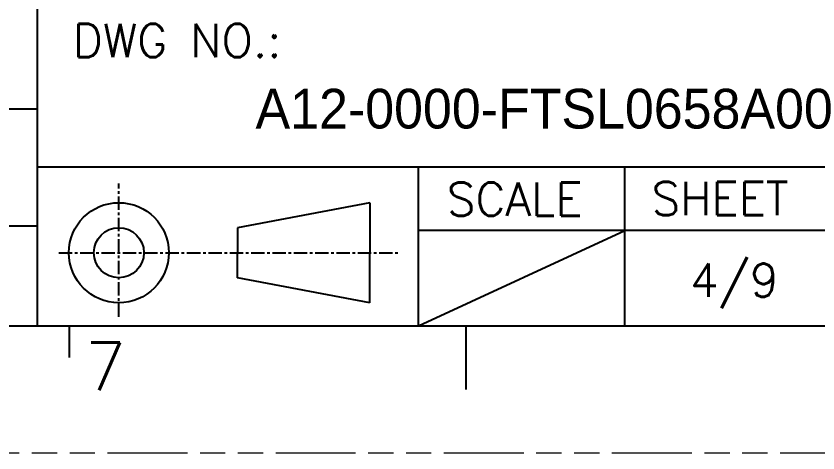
# Model space of a CAD drawing. Extents: x -945 to -170, y -475 to 73.
# Drawn here: x -315.4 to -220, y -474.6 to -422.7 of the extents above; entities that cross this region are included whole.
import ezdxf

# ---------------------------------------------------------------- set-up
doc = ezdxf.new("R2010")
doc.units = 0
doc.linetypes.add('CENTER', pattern=[50.8, 31.75, -6.35, 6.35, -6.35])
doc.linetypes.add('PHANTOM', pattern=[29.5, 9.5, -1.5, 3, -1.5, 3, -1.5, 9.5])
doc.layers.get('0').update_dxf_attribs({"color": 9})
doc.layers.add('0PAPERF', color=2, linetype='PHANTOM', lineweight=0, plot=False)
doc.styles.add('SIMPLEX', font='simplex.shx')
doc.styles.get("Standard").update_dxf_attribs({"font": 'txt.shx'})

msp = doc.modelspace()

# ---------------------------------------------------------------- linework, layer by layer
for p, q in [((-312.868, -459.526), (-312.868, -399.1)), ((-312.868, -433.762), (-452.604, -433.762)), ((-193.904, -440.643), (-312.868, -440.643)), ((-267.548, -459.526), (-267.548, -440.643)), ((-243, -459.526), (-243, -440.643)), ((-273.327, -444.877), (-289.065, -447.851)), ((-273.327, -444.877), (-273.327, -450.825)), ((-405.396, -447.641), (-312.868, -447.641)), ((-289.065, -447.851), (-289.065, -450.825)), ((-267.548, -459.526), (-243, -448.196)), ((-193.904, -448.196), (-267.548, -448.196)), ((-289.065, -453.799), (-289.065, -450.825)), ((-273.327, -456.773), (-273.327, -450.825)), ((-273.327, -456.773), (-289.065, -453.799)), ((-922.796, -459.526), (-193.904, -459.526)), ((-309.091, -459.526), (-309.091, -463.303)), ((-261.883, -459.526), (-261.883, -467.08))]:
    msp.add_line(p, q)
at = {"linetype": 'CENTER', "ltscale": 0.05}
for p, q in [((-303.172, -458.442), (-303.172, -442.61)), ((-310.307, -450.825), (-269.862, -450.825))]:
    msp.add_line(p, q, dxfattribs=at)
for radius in [5.948, 2.974]:
    msp.add_circle((-303.172, -450.825), radius)
at = {"layer": '0PAPERF'}
msp.add_line((-944.514, -474.633), (-170.105, -474.633), dxfattribs=at)

# ---------------------------------------------------------------- texts
at = {"style": 'SIMPLEX'}
for s, height, p in [('DWG NO.:', 3.9655, (-308.638, -427.585)), ('SCALE ', 3.9655, (-264.16, -446.441)), ('SHEET', 3.9655, (-239.805, -446.376)), ('4/9', 3.9655, (-235.238, -456.078)), ('7', 5.665, (-307.203, -467.155))]:
    msp.add_text(s, height=height, dxfattribs=at).set_placement(p)
at = {"linetype": 'Continuous', "insert": (-286.914, -431.34), "char_height": 4.7208, "width": 56.92604, "attachment_point": 1}
msp.add_mtext('{\\f@PMingLiU|b0|i0|c136|p0;A12-0000-\\fPMingLiU|b0|i0|c136|p0;FTSL0658A00}', dxfattribs=at)

doc.saveas('drawing.dxf')
